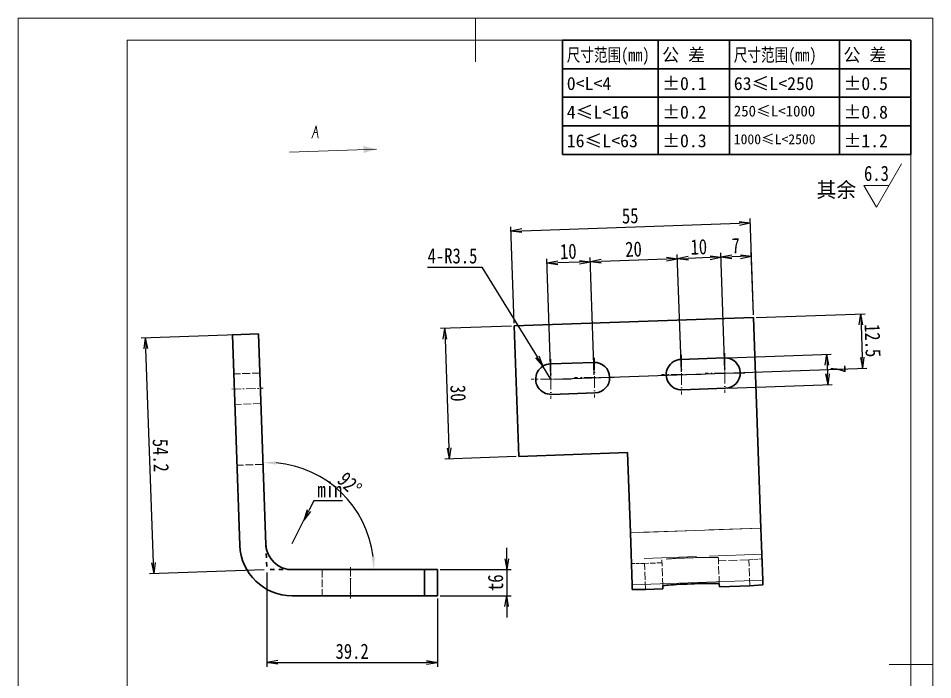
# Model space of a CAD drawing. Header units: millimetres. Extents: x -15766 to 80009, y -9701 to 15159.
# Drawn here: x 7086.4 to 7296.4, y 13398.7 to 13550.7 of the extents above; entities that cross this region are included whole.
import ezdxf
from ezdxf.enums import TextEntityAlignment as Align

# ---------------------------------------------------------------- set-up
doc = ezdxf.new("R2010")
doc.units = ezdxf.units.MM
for name, pattern in [('CENTER-HOKUTO_1', [16, 13, -1, 1, -1]), ('DASHDOT', [18.5, 12, -3, 0.5, -3]), ('DASHED', [15, 12, -3]), ('HIDDEN-HOKUTO_1', [2, 1, -1]), ('虚线', [2, 1, -1])]:
    doc.linetypes.add(name, pattern=pattern)
doc.layers.get('DEFPOINTS').update_dxf_attribs({"lineweight": 18})
for name, color, linetype, lineweight in [('AM_7', 2, 'CENTER-HOKUTO_1', 18), ('AM_HID', 1, 'HIDDEN-HOKUTO_1', 18), ('AM_VIS', 7, 'Continuous', 18), ('CDRAFT0', 7, 'Continuous', 18), ('DIM', 253, 'Continuous', 20), ('title_frame', 7, 'Continuous', 18), ('word_dim', 9, 'Continuous', 18), ('尺寸线层', 3, 'Continuous', 18), ('粗实线层', 7, 'Continuous', 35), ('粗实线层_1', 7, 'Continuous', 15), ('虚线层', 6, '虚线', 18)]:
    doc.layers.add(name, color=color, linetype=linetype, lineweight=lineweight)
doc.styles.add('DIM', font='', dxfattribs={"width": 0.8})
doc.styles.get('DIM').set_extended_font_data('NSimSun')
doc.dimstyles.new('1-1', dxfattribs={"dimtxt": 3.5, "dimasz": 3, "dimexe": 1, "dimexo": 0, "dimgap": 1, "dimtad": 1, "dimdsep": 46, "dimtxsty": 'DIM', "dimblk": '_CAXARROW', "dimcen": 0, "dimdle": 6, "dimclrd": 256, "dimclre": 256, "dimclrt": 3, "dimazin": 2, "dimtfac": 0.707107, "dimtmove": 0, "dimatfit": 3, "dimfxl": 0, "dimfrac": 2, "dimtolj": 1, "dimarcsym": 0})
doc.dimstyles.new('1-1$0', dxfattribs={"dimtxt": 3.5, "dimasz": 2.5, "dimexe": 1, "dimexo": 0.625, "dimgap": 0.8, "dimtad": 1, "dimdsep": 46, "dimtxsty": 'DIM', "dimblk": 'OPEN', "dimcen": 0, "dimdle": 5, "dimclrd": 256, "dimclre": 256, "dimclrt": 3, "dimazin": 3, "dimtfac": 0.5, "dimtmove": 0, "dimatfit": 3, "dimldrblk": 'OPEN', "dimfxl": 0, "dimtolj": 1, "dimarcsym": 0})
doc.dimstyles.new('1-1$4', dxfattribs={"dimtxt": 3.5, "dimasz": 2.5, "dimexe": 1, "dimexo": 0.625, "dimgap": 0.8, "dimtad": 1, "dimtih": 1, "dimtoh": 1, "dimzin": 12, "dimdsep": 46, "dimtxsty": 'DIM', "dimblk": 'OPEN', "dimcen": 0, "dimdle": 5, "dimclrd": 256, "dimclre": 256, "dimclrt": 3, "dimazin": 3, "dimtfac": 0.5, "dimtmove": 0, "dimatfit": 3, "dimldrblk": 'OPEN', "dimfxl": 0, "dimtolj": 1, "dimarcsym": 0})

# ---------------------------------------------------------------- blocks, each defined once
blk = doc.blocks.new('*X585')
at = {"layer": 'CDRAFT0'}
blk.add_line((210, 148.5), (200, 148.5), dxfattribs=at)
blk.add_lwpolyline([(0, 0), (210, 0), (210, 297), (0, 297), (0, 0)], dxfattribs=at)
at = {"layer": '粗实线层_1'}
for p, q in [((105, 297), (105, 287)), ((205, 292), (25, 292)), ((25, 292), (25, 5)), ((205, 5), (205, 292)), ((0, 139.83), (30, 139.83)), ((105, 0), (105, 10)), ((25, 5), (205, 5))]:
    blk.add_line(p, q, dxfattribs=at)
blk = doc.blocks.new('自由公差_1')
at = {"layer": '粗实线层'}
for p, q in [((-80, 0), (0, 0)), ((-80, 0), (-80, -26.3)), ((-58.08, 0), (-58.08, -26.3)), ((-41.64, 0), (-41.64, -26.3)), ((-16.44, 0), (-16.44, -26.3)), ((0, 0), (0, -26.3)), ((-80, -6.58), (0, -6.58)), ((-80, -13.15), (0, -13.15)), ((-80, -19.73), (0, -19.73)), ((-80, -26.3), (0, -26.3))]:
    blk.add_line(p, q, dxfattribs=at)
at = {"layer": '尺寸线层', "linetype": 'Continuous', "attachment_point": 1, "line_spacing_factor": 0.9}
for s, insert, char_height, width in [('{\\W0.8;尺寸范围(mm)}', (-79.04, -1.92), 3, 22.6032), ('公 差', (-57.12, -1.92), 3, 22.6032), ('{\\W0.8;尺寸范围(mm)}', (-40.68, -1.92), 3, 22.6032), ('公 差', (-15.48, -1.92), 3, 22.6032), ('%%P0.1', (-57.12, -8.49), 3, 12.7119), ('63≤L<250', (-40.68, -8.49), 3, 22.6032), ('%%P0.5', (-15.48, -8.49), 3, 12.5771), ('0<L<4', (-79.04, -8.49), 3, 22.6032), ('4≤L<16', (-79.04, -15.07), 3, 22.6032), ('%%P0.2', (-57.12, -15.07), 3, 12.4769), ('250≤L<1000', (-40.68, -15.07), 2.5, 22.6032), ('%%P0.8', (-15.48, -15.07), 3, 13.0759), ('16≤L<63', (-79.04, -21.64), 3, 22.6032), ('%%P0.3', (-57.12, -21.64), 3, 12.7119), ('1000≤L<2500', (-40.68, -21.64), 2.3, 22.6032), ('%%P1.2', (-15.48, -21.64), 3, 12.8764)]:
    blk.add_mtext(s, dxfattribs=dict(at, insert=insert, char_height=char_height, width=width))
blk = doc.blocks.new('_OPEN')
at = {"color": 0, "linetype": 'ByBlock', "lineweight": -2}
for p, q in [((-1, 0.166667), (0, 0)), ((-1, -0.166667), (0, 0)), ((0, 0), (-1, 0))]:
    blk.add_line(p, q, dxfattribs=at)
blk = doc.blocks.new('*D888')
at = {"layer": 'DEFPOINTS', "color": 0, "transparency": 16777216}
for p in [(7143.5, 13424.03), (7182.71, 13418.03), (7182.71, 13402.7)]:
    blk.add_point(p, dxfattribs=at)
at = {"layer": 'word_dim', "linetype": 'Continuous', "lineweight": -2, "transparency": 16777216}
for p, q in [((7143.5, 13423.41), (7143.5, 13401.7)), ((7182.71, 13417.41), (7182.71, 13401.7)), ((7146, 13402.7), (7180.21, 13402.7))]:
    blk.add_line(p, q, dxfattribs=at)
at = {"layer": 'word_dim', "lineweight": -2, "transparency": 16777216, "xscale": 2.5, "yscale": 2.5, "zscale": 2.5, "rotation": 180}
blk.add_blockref('_OPEN', (7143.5, 13402.7), dxfattribs=at)
at = {"layer": 'word_dim', "lineweight": -2, "transparency": 16777216, "xscale": 2.5, "yscale": 2.5, "zscale": 2.5}
blk.add_blockref('_OPEN', (7182.71, 13402.7), dxfattribs=at)
at = {"layer": 'word_dim', "color": 3, "transparency": 16777216, "insert": (7163.1, 13405.25), "char_height": 3.5, "attachment_point": 5, "style": 'DIM'}
blk.add_mtext('\\A1;39.2', dxfattribs=at)
blk = doc.blocks.new('*D889')
at = {"layer": 'DEFPOINTS', "color": 0, "transparency": 16777216}
for p in [(7141.61, 13478.2), (7115.65, 13477.3), (7143.5, 13424.03)]:
    blk.add_point(p, dxfattribs=at)
at = {"layer": 'word_dim', "linetype": 'Continuous', "lineweight": -2, "transparency": 16777216}
for p, q in [((7140.98, 13478.18), (7114.65, 13477.26)), ((7117.45, 13425.62), (7115.73, 13474.8)), ((7142.88, 13424.01), (7116.54, 13423.09))]:
    blk.add_line(p, q, dxfattribs=at)
at = {"layer": 'word_dim', "lineweight": -2, "transparency": 16777216, "xscale": 2.5, "yscale": 2.5, "zscale": 2.5}
for p, rotation in [((7115.65, 13477.3), 91.99964514408221), ((7117.54, 13423.13), 271.9996451440822)]:
    blk.add_blockref('_OPEN', p, dxfattribs=dict(at, rotation=rotation))
at = {"layer": 'word_dim', "color": 3, "transparency": 16777216, "insert": (7119.14, 13450.3), "char_height": 3.5, "attachment_point": 5, "rotation": 271.9996, "style": 'DIM'}
blk.add_mtext('\\A1;54.2', dxfattribs=at)
blk = doc.blocks.new('*D890')
at = {"layer": 'DEFPOINTS', "color": 0, "transparency": 16777216}
for p in [(7182.71, 13424.03), (7182.71, 13418.03), (7198.59, 13418.03)]:
    blk.add_point(p, dxfattribs=at)
at = {"layer": 'word_dim', "linetype": 'Continuous', "lineweight": -2, "transparency": 16777216}
for p, q in [((7198.59, 13426.53), (7198.59, 13429.03)), ((7183.33, 13424.03), (7199.59, 13424.03)), ((7198.59, 13424.03), (7198.59, 13418.03)), ((7183.33, 13418.03), (7199.59, 13418.03)), ((7198.59, 13415.53), (7198.59, 13413.03))]:
    blk.add_line(p, q, dxfattribs=at)
at = {"layer": 'word_dim', "lineweight": -2, "transparency": 16777216, "xscale": 2.5, "yscale": 2.5, "zscale": 2.5}
for p, rotation in [((7198.59, 13424.03), 270), ((7198.59, 13418.03), 90)]:
    blk.add_blockref('_OPEN', p, dxfattribs=dict(at, rotation=rotation))
at = {"layer": 'word_dim', "color": 3, "transparency": 16777216, "insert": (7196.04, 13421.03), "char_height": 3.5, "attachment_point": 5, "rotation": 90, "style": 'DIM'}
blk.add_mtext('\\A1;t6', dxfattribs=at)
blk = doc.blocks.new('*D629')
at = {"layer": 'DEFPOINTS', "color": 0, "transparency": 16777216}
for p in [(7152.01, 13435.38), (7149.29, 13430.03)]:
    blk.add_point(p, dxfattribs=at)
at = {"layer": 'word_dim', "linetype": 'Continuous', "lineweight": -2, "transparency": 16777216}
for p, q in [((7154.28, 13439.84), (7153.14, 13437.61)), ((7160.89, 13439.84), (7154.28, 13439.84)), ((7149.29, 13430.03), (7152.01, 13435.38))]:
    blk.add_line(p, q, dxfattribs=at)
at = {"layer": 'word_dim', "lineweight": -2, "transparency": 16777216, "xscale": 2.5, "yscale": 2.5, "zscale": 2.5, "rotation": 243.0706172511713}
blk.add_blockref('_OPEN', (7152.01, 13435.38), dxfattribs=at)
at = {"layer": 'word_dim', "color": 3, "transparency": 16777216, "insert": (7157.99, 13442.39), "char_height": 3.5, "attachment_point": 5, "style": 'DIM'}
blk.add_mtext('\\A1;min', dxfattribs=at)
blk = doc.blocks.new('*D897')
at = {"layer": 'DEFPOINTS', "color": 0, "transparency": 16777216}
for p in [(7254.52, 13503.73), (7200.32, 13480.02), (7255.28, 13481.94)]:
    blk.add_point(p, dxfattribs=at)
at = {"layer": 'word_dim', "linetype": 'Continuous', "lineweight": -2, "transparency": 16777216}
for p, q in [((7202.06, 13501.9), (7252.03, 13503.64)), ((7255.26, 13482.57), (7254.49, 13504.73)), ((7200.3, 13480.65), (7199.52, 13502.81))]:
    blk.add_line(p, q, dxfattribs=at)
at = {"layer": 'word_dim', "lineweight": -2, "transparency": 16777216, "xscale": 2.5, "yscale": 2.5, "zscale": 2.5}
for p, rotation in [((7254.52, 13503.73), 1.999877137883712), ((7199.56, 13501.81), 181.9998771378837)]:
    blk.add_blockref('_OPEN', p, dxfattribs=dict(at, rotation=rotation))
at = {"layer": 'word_dim', "color": 3, "transparency": 16777216, "insert": (7226.95, 13505.32), "char_height": 3.5, "attachment_point": 5, "rotation": 1.9999, "style": 'DIM'}
blk.add_mtext('\\A1;55', dxfattribs=at)
blk = doc.blocks.new('*D898')
at = {"layer": 'DEFPOINTS', "color": 0, "transparency": 16777216}
for p in [(7200.32, 13480.02), (7185.41, 13449.49), (7201.36, 13450.04)]:
    blk.add_point(p, dxfattribs=at)
at = {"layer": 'word_dim', "linetype": 'Continuous', "lineweight": -2, "transparency": 16777216}
for p, q in [((7199.69, 13480), (7183.36, 13479.43)), ((7184.45, 13476.97), (7185.32, 13451.98)), ((7200.74, 13450.02), (7184.41, 13449.45))]:
    blk.add_line(p, q, dxfattribs=at)
at = {"layer": 'word_dim', "lineweight": -2, "transparency": 16777216, "xscale": 2.5, "yscale": 2.5, "zscale": 2.5}
for p, rotation in [((7184.36, 13479.47), 91.99987713788369), ((7185.41, 13449.49), 271.9998771378837)]:
    blk.add_blockref('_OPEN', p, dxfattribs=dict(at, rotation=rotation))
at = {"layer": 'word_dim', "color": 3, "transparency": 16777216, "insert": (7187.43, 13464.57), "char_height": 3.5, "attachment_point": 5, "rotation": 271.9999, "style": 'DIM'}
blk.add_mtext('\\A1;30', dxfattribs=at)
blk = doc.blocks.new('*D899')
at = {"layer": 'DEFPOINTS', "color": 0, "transparency": 16777216}
for p in [(7247.8, 13495.82), (7255.28, 13481.94), (7248.72, 13469.21)]:
    blk.add_point(p, dxfattribs=at)
at = {"layer": 'word_dim', "linetype": 'Continuous', "lineweight": -2, "transparency": 16777216}
for p, q in [((7248.7, 13469.83), (7247.76, 13496.81)), ((7255.26, 13482.57), (7254.76, 13497.06)), ((7252.29, 13495.97), (7250.29, 13495.9))]:
    blk.add_line(p, q, dxfattribs=at)
at = {"layer": 'word_dim', "lineweight": -2, "transparency": 16777216, "xscale": 2.5, "yscale": 2.5, "zscale": 2.5}
for p, rotation in [((7247.8, 13495.82), 181.9998771378837), ((7254.79, 13496.06), 1.999877137883672)]:
    blk.add_blockref('_OPEN', p, dxfattribs=dict(at, rotation=rotation))
at = {"layer": 'word_dim', "color": 3, "transparency": 16777216, "insert": (7251.2, 13498.49), "char_height": 3.5, "attachment_point": 5, "rotation": 1.9999, "style": 'DIM'}
blk.add_mtext('\\A1;7', dxfattribs=at)
blk = doc.blocks.new('*D900')
at = {"layer": 'DEFPOINTS', "color": 0, "transparency": 16777216}
for p in [(7237.8, 13495.47), (7238.73, 13468.86), (7248.72, 13469.21)]:
    blk.add_point(p, dxfattribs=at)
at = {"layer": 'word_dim', "linetype": 'Continuous', "lineweight": -2, "transparency": 16777216}
for p, q in [((7248.7, 13469.83), (7247.76, 13496.81)), ((7238.71, 13469.48), (7237.77, 13496.47)), ((7245.3, 13495.73), (7240.3, 13495.55))]:
    blk.add_line(p, q, dxfattribs=at)
at = {"layer": 'word_dim', "lineweight": -2, "transparency": 16777216, "xscale": 2.5, "yscale": 2.5, "zscale": 2.5}
for p, rotation in [((7237.8, 13495.47), 181.9998771378837), ((7247.8, 13495.82), 1.999877137883672)]:
    blk.add_blockref('_OPEN', p, dxfattribs=dict(at, rotation=rotation))
at = {"layer": 'word_dim', "color": 3, "transparency": 16777216, "insert": (7242.71, 13498.19), "char_height": 3.5, "attachment_point": 5, "rotation": 1.9999, "style": 'DIM'}
blk.add_mtext('\\A1;10', dxfattribs=at)
blk = doc.blocks.new('*D901')
at = {"layer": 'DEFPOINTS', "color": 0, "transparency": 16777216}
for p in [(7217.81, 13494.77), (7218.74, 13468.16), (7238.73, 13468.86)]:
    blk.add_point(p, dxfattribs=at)
at = {"layer": 'word_dim', "linetype": 'Continuous', "lineweight": -2, "transparency": 16777216}
for p, q in [((7218.72, 13468.79), (7217.78, 13495.77)), ((7235.3, 13495.38), (7220.31, 13494.86)), ((7238.71, 13469.48), (7237.77, 13496.47))]:
    blk.add_line(p, q, dxfattribs=at)
at = {"layer": 'word_dim', "lineweight": -2, "transparency": 16777216, "xscale": 2.5, "yscale": 2.5, "zscale": 2.5}
for p, rotation in [((7217.81, 13494.77), 181.9998771378837), ((7237.8, 13495.47), 1.999877137883672)]:
    blk.add_blockref('_OPEN', p, dxfattribs=dict(at, rotation=rotation))
at = {"layer": 'word_dim', "color": 3, "transparency": 16777216, "insert": (7227.72, 13497.67), "char_height": 3.5, "attachment_point": 5, "rotation": 1.9999, "style": 'DIM'}
blk.add_mtext('\\A1;20', dxfattribs=at)
blk = doc.blocks.new('*D902')
at = {"layer": 'DEFPOINTS', "color": 0, "transparency": 16777216}
for p in [(7207.82, 13494.42), (7208.75, 13467.81), (7218.74, 13468.16)]:
    blk.add_point(p, dxfattribs=at)
at = {"layer": 'word_dim', "linetype": 'Continuous', "lineweight": -2, "transparency": 16777216}
for p, q in [((7208.73, 13468.44), (7207.78, 13495.42)), ((7215.32, 13494.68), (7210.32, 13494.51)), ((7218.72, 13468.79), (7217.78, 13495.77))]:
    blk.add_line(p, q, dxfattribs=at)
at = {"layer": 'word_dim', "lineweight": -2, "transparency": 16777216, "xscale": 2.5, "yscale": 2.5, "zscale": 2.5}
for p, rotation in [((7207.82, 13494.42), 181.9998771378837), ((7217.81, 13494.77), 1.999877137883672)]:
    blk.add_blockref('_OPEN', p, dxfattribs=dict(at, rotation=rotation))
at = {"layer": 'word_dim', "color": 3, "transparency": 16777216, "insert": (7212.73, 13497.14), "char_height": 3.5, "attachment_point": 5, "rotation": 1.9999, "style": 'DIM'}
blk.add_mtext('\\A1;10', dxfattribs=at)
blk = doc.blocks.new('*D903')
at = {"layer": 'DEFPOINTS', "color": 0, "transparency": 16777216}
for p in [(7255.28, 13481.94), (7280.32, 13470.31), (7208.75, 13467.81)]:
    blk.add_point(p, dxfattribs=at)
at = {"layer": 'word_dim', "linetype": 'Continuous', "lineweight": -2, "transparency": 16777216}
for p, q in [((7255.91, 13481.97), (7280.89, 13482.84)), ((7279.97, 13480.3), (7280.24, 13472.81)), ((7209.37, 13467.83), (7281.32, 13470.35))]:
    blk.add_line(p, q, dxfattribs=at)
at = {"layer": 'word_dim', "lineweight": -2, "transparency": 16777216, "xscale": 2.5, "yscale": 2.5, "zscale": 2.5}
for p, rotation in [((7279.89, 13482.8), 91.99987713788369), ((7280.32, 13470.31), 271.9998771378837)]:
    blk.add_blockref('_OPEN', p, dxfattribs=dict(at, rotation=rotation))
at = {"layer": 'word_dim', "color": 3, "transparency": 16777216, "insert": (7282.65, 13476.65), "char_height": 3.5, "attachment_point": 5, "rotation": 271.9999, "style": 'DIM'}
blk.add_mtext('\\A1;12.5', dxfattribs=at)
blk = doc.blocks.new('*D630')
at = {"layer": 'DEFPOINTS', "color": 0, "transparency": 16777216}
for p in [(7248.76, 13472.71), (7248.72, 13465.71), (7272.34, 13466.53)]:
    blk.add_point(p, dxfattribs=at)
at = {"layer": 'word_dim', "linetype": 'Continuous', "lineweight": -2, "transparency": 16777216}
for p, q in [((7249.39, 13472.73), (7273.09, 13473.56)), ((7272.18, 13471.03), (7272.25, 13469.03)), ((7249.35, 13465.73), (7273.34, 13466.57))]:
    blk.add_line(p, q, dxfattribs=at)
at = {"layer": 'word_dim', "lineweight": -2, "transparency": 16777216, "xscale": 2.5, "yscale": 2.5, "zscale": 2.5}
for p, rotation in [((7272.09, 13473.53), 91.99987713788369), ((7272.34, 13466.53), 271.9998771378837)]:
    blk.add_blockref('_OPEN', p, dxfattribs=dict(at, rotation=rotation))
at = {"layer": 'word_dim', "color": 3, "transparency": 16777216, "insert": (7274.77, 13470.12), "char_height": 3.5, "attachment_point": 5, "rotation": 271.9999, "style": 'DIM'}
blk.add_mtext('\\A1;7', dxfattribs=at)
blk = doc.blocks.new('*D631')
at = {"layer": 'DEFPOINTS', "color": 0, "transparency": 16777216}
for p in [(7206.91, 13470.79), (7208.75, 13467.81)]:
    blk.add_point(p, dxfattribs=at)
at = {"layer": 'word_dim', "linetype": 'Continuous', "lineweight": -2, "transparency": 16777216}
for p, q in [((7180.37, 13493.56), (7192.87, 13493.56)), ((7192.87, 13493.56), (7205.6, 13472.92)), ((7208.75, 13467.81), (7206.91, 13470.79))]:
    blk.add_line(p, q, dxfattribs=at)
at = {"layer": 'word_dim', "lineweight": -2, "transparency": 16777216, "xscale": 2.5, "yscale": 2.5, "zscale": 2.5, "rotation": 301.6673212381705}
blk.add_blockref('_OPEN', (7206.91, 13470.79), dxfattribs=at)
at = {"layer": 'word_dim', "color": 3, "transparency": 16777216, "insert": (7186.15, 13496.11), "char_height": 3.5, "attachment_point": 5, "style": 'DIM'}
blk.add_mtext('\\A1;4-R3.5', dxfattribs=at)
blk = doc.blocks.new('_CAXARROW')
blk.add_hatch(color=0).paths.add_polyline_path([(0, 0), (-1, 0.125), (-1, -0.125)], flags=0)
blk = doc.blocks.new('*D920')
at = {"layer": 'DEFPOINTS', "color": 0, "transparency": 16777216}
for p in [(7141.61, 13478.2), (7164.67, 13436.59), (7143.3, 13429.77), (7149.29, 13424.03), (7179.71, 13424.03)]:
    blk.add_point(p, dxfattribs=at)
at = {"layer": 'word_dim', "linetype": 'Continuous', "lineweight": -2, "transparency": 16777216}
blk.add_arc((7143.5, 13424.03), 24.61, 6.9882, 85.0125, dxfattribs=at)
at = {"layer": 'word_dim', "lineweight": -2, "transparency": 16777216, "xscale": 3, "yscale": 3, "zscale": 3}
for p, rotation in [((7142.64, 13448.63), 178.5065046191564), ((7168.11, 13424.03), 273.4941981913494)]:
    blk.add_blockref('_CAXARROW', p, dxfattribs=dict(at, rotation=rotation))
at = {"layer": 'word_dim', "color": 3, "transparency": 16777216, "insert": (7162.51, 13443.72), "char_height": 3.5, "attachment_point": 5, "rotation": 316.0004, "style": 'DIM'}
blk.add_mtext('\\A1;92°', dxfattribs=at)

msp = doc.modelspace()

# ---------------------------------------------------------------- linework, layer by layer
at = {"color": 7, "lineweight": 13, "ltscale": 0.499999}
msp.add_line((7168.71105, 13520.6773), (7148.72326, 13519.97931), dxfattribs=at)
at = {"color": 7, "lineweight": 13, "ltscale": 2.4e-05}
msp.add_line((7168.71105, 13520.67779), (7168.71105, 13520.67682), dxfattribs=at)
at = {"color": 7, "lineweight": 13}
for p, q in [((7256.97374, 13433.56217), (7226.99181, 13432.51517)), ((7257.3922, 13421.57681), (7227.41027, 13420.52982))]:
    msp.add_line(p, q, dxfattribs=at)
for points in [[(7153.82433, 13523.18536), (7154.34923, 13524.58538), (7154.87413, 13525.98541), (7155.0841, 13524.58538), (7155.29454, 13523.18536)], [(7154.31456, 13524.4804), (7155.0841, 13524.4804)]]:
    msp.add_lwpolyline(points, dxfattribs=at)
msp.add_solid([(7165.74083, 13519.76922), (7168.71105, 13520.6773), (7165.68517, 13521.37591)], dxfattribs=at)
at = {"layer": 'AM_7', "linetype": 'DASHDOT', "lineweight": 13, "ltscale": 0.227499}
for p, q in [((7248.72472, 13473.75772), (7248.72472, 13464.65775)), ((7208.74913, 13472.36173), (7208.74913, 13463.26175)), ((7218.74279, 13472.71073), (7218.74279, 13463.61075)), ((7238.73058, 13473.40872), (7238.73058, 13464.30875))]:
    msp.add_line(p, q, dxfattribs=at)
at = {"layer": 'AM_7', "linetype": 'DASHDOT', "lineweight": 13, "ltscale": 0.227502}
for p, q in [((7213.29894, 13467.8118), (7204.19884, 13467.8118)), ((7253.27452, 13469.20767), (7244.17443, 13469.20767))]:
    msp.add_line(p, q, dxfattribs=at)
at = {"layer": 'AM_7', "linetype": 'DASHDOT', "lineweight": 13, "ltscale": 0.227515}
msp.add_line((7223.29308, 13468.1608), (7214.19249, 13468.1608), dxfattribs=at)
at = {"layer": 'AM_7', "linetype": 'DASHDOT', "lineweight": 13, "ltscale": 0.22749}
msp.add_line((7243.28038, 13468.85868), (7234.18077, 13468.85868), dxfattribs=at)
at = {"layer": 'AM_7', "linetype": 'DASHDOT', "lineweight": 13, "ltscale": 0.180005}
msp.add_line((7135.44861, 13465.48197), (7142.64441, 13465.73319), dxfattribs=at)
at = {"layer": 'AM_7', "linetype": 'DASHDOT', "lineweight": 13, "ltscale": 0.180014}
msp.add_line((7162.70593, 13424.63187), (7162.70593, 13417.43131), dxfattribs=at)
at = {"layer": 'AM_HID', "linetype": 'DASHED', "lineweight": 13, "ltscale": 0.150006}
for p, q in [((7141.92273, 13469.21012), (7135.92615, 13469.00077)), ((7142.16687, 13462.21439), (7136.17029, 13462.00504)), ((7142.65564, 13448.22293), (7136.65906, 13448.01358))]:
    msp.add_line(p, q, dxfattribs=at)
at = {"layer": 'AM_HID', "linetype": 'DASHED', "lineweight": 13}
for p, q in [((7256.97374, 13433.56217), (7226.99181, 13432.51517)), ((7257.18273, 13427.56949), (7227.20128, 13426.52249))]:
    msp.add_line(p, q, dxfattribs=at)
at = {"layer": 'AM_HID', "linetype": 'DASHED', "lineweight": 13, "ltscale": 0.075049}
msp.add_line((7230.24035, 13425.46182), (7227.23839, 13425.46182), dxfattribs=at)
at = {"layer": 'AM_HID', "linetype": 'DASHED', "lineweight": 13, "ltscale": 0.099988}
msp.add_line((7234.23742, 13425.60147), (7230.24035, 13425.46182), dxfattribs=at)
at = {"layer": 'AM_HID', "linetype": 'DASHED', "lineweight": 13, "ltscale": 0.149908}
for p, q in [((7230.44933, 13419.46915), (7230.24035, 13425.46182)), ((7234.42247, 13420.30631), (7234.213, 13426.29898)), ((7247.41466, 13420.76004), (7247.20519, 13426.75272)), ((7254.43468, 13420.3068), (7254.2257, 13426.29947))]:
    msp.add_line(p, q, dxfattribs=at)
at = {"layer": 'AM_HID', "linetype": 'DASHED', "lineweight": 13, "ltscale": 0.175009}
msp.add_line((7254.2257, 13426.29947), (7247.2296, 13426.05509), dxfattribs=at)
at = {"layer": 'AM_HID', "linetype": 'DASHED', "lineweight": 13, "ltscale": 0.075036}
msp.add_line((7254.2257, 13426.29947), (7257.21984, 13426.5087), dxfattribs=at)
at = {"layer": 'AM_HID', "linetype": 'DASHED', "lineweight": 13, "ltscale": 0.15}
for p, q in [((7156.20593, 13424.03189), (7156.20593, 13418.03189)), ((7162.70593, 13418.03189), (7162.70593, 13424.03189)), ((7162.70593, 13418.03189), (7162.70593, 13424.03189)), ((7179.70593, 13418.03189), (7179.70593, 13424.03189))]:
    msp.add_line(p, q, dxfattribs=at)
at = {"layer": 'AM_HID', "linetype": 'DASHED', "lineweight": 13}
msp.add_ellipse((7240.7091, 13426.52579), major_axis=(-6.49609, -0.22681), ratio=0.034899, start_param=3.141592823, end_param=6.283185477, dxfattribs=at)
at = {"layer": 'AM_VIS', "lineweight": 35}
for p, q in [((7255.28429, 13481.94437), (7200.31749, 13480.02494)), ((7201.36437, 13450.04325), (7200.31749, 13480.02494)), ((7256.97374, 13433.56217), (7255.28429, 13481.94437)), ((7137.30235, 13429.59272), (7135.61218, 13477.99527)), ((7141.60828, 13478.20462), (7143.30014, 13429.76733)), ((7201.36437, 13450.04325), (7226.34923, 13450.91568)), ((7179.70593, 13424.03189), (7149.29432, 13424.03177)), ((7149.29432, 13418.03177), (7179.70593, 13418.03189))]:
    msp.add_line(p, q, dxfattribs=at)
at = {"layer": 'AM_VIS', "lineweight": 35, "ltscale": 0.149994}
msp.add_line((7135.61218, 13477.99527), (7141.60828, 13478.20462), dxfattribs=at)
at = {"layer": 'AM_VIS', "lineweight": 35, "ltscale": 0.249994}
for p, q in [((7218.62072, 13471.6586), (7208.62706, 13471.3096)), ((7208.8712, 13464.31388), (7218.86486, 13464.66287))]:
    msp.add_line(p, q, dxfattribs=at)
at = {"layer": 'AM_VIS', "lineweight": 35, "ltscale": 0.250006}
for p, q in [((7248.60265, 13472.7056), (7238.60851, 13472.3566)), ((7238.85265, 13465.36087), (7248.84679, 13465.70987))]:
    msp.add_line(p, q, dxfattribs=at)
at = {"layer": 'AM_VIS', "lineweight": 35, "ltscale": 0.460293}
msp.add_line((7226.99181, 13432.51517), (7226.34923, 13450.91568), dxfattribs=at)
at = {"layer": 'AM_VIS', "lineweight": 35, "ltscale": 0.299816}
for p, q in [((7226.99181, 13432.51517), (7227.41027, 13420.52982)), ((7257.3922, 13421.57681), (7256.97374, 13433.56217))]:
    msp.add_line(p, q, dxfattribs=at)
at = {"layer": 'AM_VIS', "lineweight": 35, "ltscale": 0.15}
for p, q in [((7179.70593, 13418.03189), (7179.70593, 13424.03189)), ((7182.70593, 13418.03189), (7182.70593, 13424.03189))]:
    msp.add_line(p, q, dxfattribs=at)
at = {"layer": 'AM_VIS', "lineweight": 35, "ltscale": 0.075}
for p, q in [((7182.70593, 13424.03189), (7179.70593, 13424.03189)), ((7182.70593, 13418.03189), (7179.70593, 13418.03189))]:
    msp.add_line(p, q, dxfattribs=at)
at = {"layer": 'AM_VIS', "lineweight": 35, "ltscale": 0.026536}
for p, q in [((7257.3922, 13421.57681), (7257.42882, 13420.51602)), ((7227.41027, 13420.52982), (7227.44738, 13419.46903))]:
    msp.add_line(p, q, dxfattribs=at)
at = {"layer": 'AM_VIS', "lineweight": 35, "ltscale": 0.075049}
msp.add_line((7227.44738, 13419.46903), (7230.44933, 13419.46915), dxfattribs=at)
at = {"layer": 'AM_VIS', "lineweight": 35, "ltscale": 0.1}
msp.add_line((7234.44689, 13419.6088), (7230.44933, 13419.46915), dxfattribs=at)
at = {"layer": 'AM_VIS', "lineweight": 35, "ltscale": 0.017448}
msp.add_line((7234.42247, 13420.30631), (7234.44689, 13419.6088), dxfattribs=at)
at = {"layer": 'AM_VIS', "lineweight": 35, "ltscale": 0.017451}
msp.add_line((7247.43859, 13420.06241), (7247.41466, 13420.76004), dxfattribs=at)
at = {"layer": 'AM_VIS', "lineweight": 35, "ltscale": 0.175009}
msp.add_line((7254.43468, 13420.3068), (7247.43859, 13420.06241), dxfattribs=at)
at = {"layer": 'AM_VIS', "lineweight": 35, "ltscale": 0.075036}
msp.add_line((7254.43468, 13420.3068), (7257.42882, 13420.51602), dxfattribs=at)
at = {"layer": 'AM_VIS', "lineweight": 35}
for centre, radius, start, end in [((7218.74279, 13468.1608), 3.5, 271.999993, 91.999991), ((7238.73058, 13468.85868), 3.5, 91.999991, 271.999993), ((7248.72472, 13469.20767), 3.5, 271.999993, 91.999991), ((7208.74913, 13467.8118), 3.5, 91.999991, 271.999993), ((7149.29431, 13430.03177), 12, 182.000025, 270.000025), ((7149.29431, 13430.03177), 6, 182.000025, 270.000025)]:
    msp.add_arc(centre, radius, start, end, dxfattribs=at)
msp.add_ellipse((7240.91857, 13420.53311), major_axis=(-6.49609, -0.22681), ratio=0.034899, start_param=3.141592823, end_param=6.283185477, dxfattribs=at)
at = {"layer": 'DIM'}
for p, q in [((7283.48599, 13507.30629), (7289.25949, 13517.30629)), ((7286.37274, 13512.30629), (7280.59924, 13512.30629)), ((7280.59924, 13512.30629), (7283.48599, 13507.30629))]:
    msp.add_line(p, q, dxfattribs=at)
at = {"layer": '虚线层', "lineweight": 35}
for p in [(7143.30014, 13429.76733), (7149.29432, 13424.03177)]:
    msp.add_line(p, (7143.50048, 13424.03175), dxfattribs=at)

# ---------------------------------------------------------------- block references
at = {"layer": 'AM_VIS'}
msp.add_blockref('*X585', (7086.43087, 13253.73384), dxfattribs=at)
at = {"layer": 'title_frame'}
msp.add_blockref('自由公差_1', (7291.43087, 13545.73384), dxfattribs=at)

# ---------------------------------------------------------------- texts
at = {"layer": 'DIM', "color": 2, "style": 'DIM', "width": 0.8}
msp.add_attdef('6.3', text='0.0', height=3.5, dxfattribs=at).set_placement((7286.37274, 13512.30629), align=Align.BOTTOM_RIGHT)
at = {"layer": 'word_dim', "linetype": 'Continuous', "insert": (7269.74603, 13513.07215), "char_height": 3.5, "width": 10.860604, "attachment_point": 1}
msp.add_mtext('{\\C3;其余}', dxfattribs=at)

# ---------------------------------------------------------------- dimensions: what is measured, and where the dimension line sits
at = {"layer": 'word_dim', "color": 3}
for base, p1, p2, angle, picture, middle in [((7254.52362, 13503.72838), (7200.31749, 13480.02494), (7255.28429, 13481.94431), 1.9998771, '*D897', (7226.95123, 13505.31714)), ((7207.81979, 13494.41931), (7218.74279, 13468.16074), (7208.74889, 13467.8118), 1.9998771, '*D902', (7212.72775, 13497.14224)), ((7217.81369, 13494.76828), (7238.73058, 13468.85868), (7218.74279, 13468.16074), 1.9998771, '*D901', (7227.7186, 13497.6657)), ((7237.80148, 13495.46623), (7248.72472, 13469.20774), (7238.73058, 13468.85868), 1.9998771, '*D900', (7242.70956, 13498.18916)), ((7247.79538, 13495.8152), (7255.28429, 13481.94437), (7248.72448, 13469.20767), 1.9998771, '*D899', (7251.20441, 13498.48579)), ((7280.3235, 13470.31102), (7255.28429, 13481.94437), (7208.74913, 13467.81174), 91.9998771, '*D903', (7282.65384, 13476.64623)), ((7185.40726, 13449.48604), (7200.31749, 13480.02494), (7201.36437, 13450.04325), 91.9998771, '*D898', (7187.43225, 13464.56588)), ((7272.33881, 13466.53018), (7248.76127, 13472.71114), (7248.72472, 13465.70561), 91.9998771, '*D630', (7274.76511, 13470.11703))]:
    dim = msp.add_linear_dim(base=base, p1=p1, p2=p2, angle=angle, dimstyle='1-1$0', dxfattribs=at)
    dim.commit()
    dim.dimension.update_dxf_attribs({"geometry": picture, "text_midpoint": middle})
dim = msp.add_radius_dim(center=(7208.74913, 13467.8118), mpoint=(7206.91168, 13470.79069), text='4-<>', dimstyle='1-1$4', dxfattribs=at)
dim.commit()
dim.dimension.update_dxf_attribs({"geometry": '*D631', "text_midpoint": (7186.14978, 13493.56118), "dimtype": 164})
for p1, p2, distance, override, picture, middle in [((7143.50048, 13424.03175), (7141.60906, 13478.20465), 25.97847, {"dimdec": 1}, '*D889', (7119.14057, 13450.3007)), ((7182.70593, 13424.03189), (7182.70593, 13418.03189), 15.88244, {"dimpost": 't<>'}, '*D890', (7196.03837, 13421.03189))]:
    dim = msp.add_aligned_dim(p1=p1, p2=p2, distance=distance, dimstyle='1-1$0', override=override, dxfattribs=at)
    dim.commit()
    dim.dimension.update_dxf_attribs({"geometry": picture, "text_midpoint": middle})
dim = msp.add_angular_dim_2l(base=(7164.67126, 13436.58553), line1=((7179.70593, 13424.03189), (7149.29432, 13424.03177)), line2=((7141.60828, 13478.20462), (7143.30014, 13429.76733)), dimstyle='1-1', dxfattribs=at)
dim.commit()
dim.dimension.update_dxf_attribs({"geometry": '*D920', "text_midpoint": (7162.50829, 13443.71515)})
dim = msp.add_radius_dim(center=(7149.29431, 13430.03177), mpoint=(7152.01167, 13435.38116), text='min', dimstyle='1-1$4', override={"dimse1": 1}, dxfattribs=at)
dim.commit()
dim.dimension.update_dxf_attribs({"geometry": '*D629', "text_midpoint": (7157.99344, 13439.83899), "dimtype": 164})
dim = msp.add_linear_dim(base=(7182.70593, 13402.70259), p1=(7143.50048, 13424.03175), p2=(7182.70593, 13418.03189), dimstyle='1-1$0', override={"dimdec": 1}, dxfattribs=at)
dim.commit()
dim.dimension.update_dxf_attribs({"geometry": '*D888', "text_midpoint": (7163.10321, 13405.25259)})

doc.saveas('drawing.dxf')
